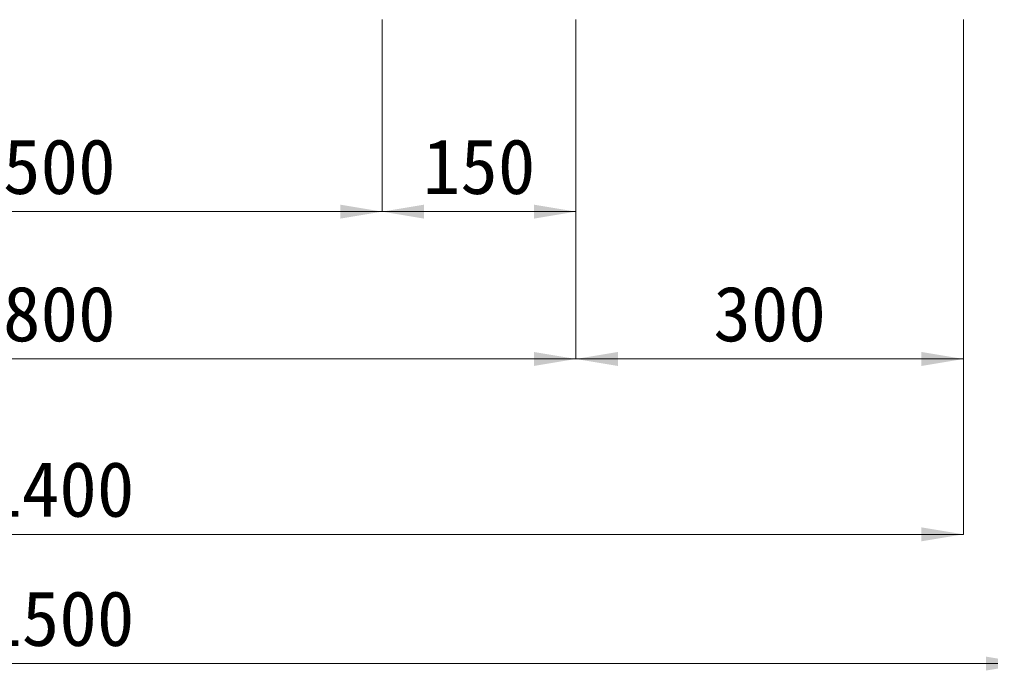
# Model space of a CAD drawing. Units: millimetres at full size, sheet at 1:30. Extents: x 47825 to 82541, y -23349 to -5561.
# Drawn here: x 52921 to 53673, y -20499 to -19995 of the extents above; entities that cross this region are included whole.
import ezdxf
from ezdxf.enums import TextEntityAlignment as Align

# ---------------------------------------------------------------- set-up
doc = ezdxf.new("R2010")
doc.units = ezdxf.units.MM
doc.header["$LTSCALE"] = 30
doc.layers.add('寸法線', color=7, linetype='Continuous', lineweight=9)
doc.styles.add('ＭＳ ゴシック', font='')
doc.styles.get('ＭＳ ゴシック').set_extended_font_data('MS Gothic')

# ---------------------------------------------------------------- blocks, each defined once
blk = doc.blocks.new('filled_arrow')
at = {"color": 0, "linetype": 'Continuous', "lineweight": -2}
blk.add_solid([(7.5, 1.25), (0, 0), (7.5, -1.25)], dxfattribs=at)

msp = doc.modelspace()

# ---------------------------------------------------------------- linework, layer by layer
at = {"layer": '寸法線'}
for p, q in [((53202.33, -19994.6), (53202.33, -20143.4)), ((53202.33, -19994.6), (53202.33, -20143.4)), ((53352.33, -19994.6), (53352.33, -20257.47)), ((53352.33, -19994.6), (53352.33, -20257.47)), ((53352.33, -19994.6), (53352.33, -20143.4)), ((53652.33, -19994.6), (53652.33, -20257.47)), ((53652.33, -19994.6), (53652.33, -20393.24)), ((52702.33, -20143.4), (53202.33, -20143.4)), ((53202.33, -20143.4), (53352.33, -20143.4)), ((52552.33, -20257.47), (53352.33, -20257.47)), ((53352.33, -20257.47), (53652.33, -20257.47)), ((52252.33, -20393.24), (53652.33, -20393.24)), ((52202.33, -20493.29), (53702.33, -20493.29))]:
    msp.add_line(p, q, dxfattribs=at)

# ---------------------------------------------------------------- block references
at = {"layer": '寸法線', "xscale": 4.33, "yscale": 4.33, "rotation": 180}
for p in [(53202.33, -20143.4), (53352.33, -20143.4), (53352.33, -20257.47), (53652.33, -20257.47), (53652.33, -20393.24), (53702.33, -20493.29)]:
    msp.add_blockref('filled_arrow', p, dxfattribs=at)
at = {"layer": '寸法線', "xscale": 4.33, "yscale": 4.33}
for p in [(53202.33, -20143.4), (53352.33, -20257.47)]:
    msp.add_blockref('filled_arrow', p, dxfattribs=at)

# ---------------------------------------------------------------- texts
at = {"layer": '寸法線', "style": 'ＭＳ ゴシック'}
for s, p in [('500', (52952.33, -20108.4)), ('150', (53277.33, -20108.4)), ('800', (52952.33, -20222.47)), ('300', (53502.33, -20222.47)), ('1400', (52952.33, -20358.24)), ('1500', (52952.33, -20458.29))]:
    msp.add_text(s, height=42.72, dxfattribs=at).set_placement(p, align=Align.MIDDLE_CENTER)

doc.saveas('drawing.dxf')
